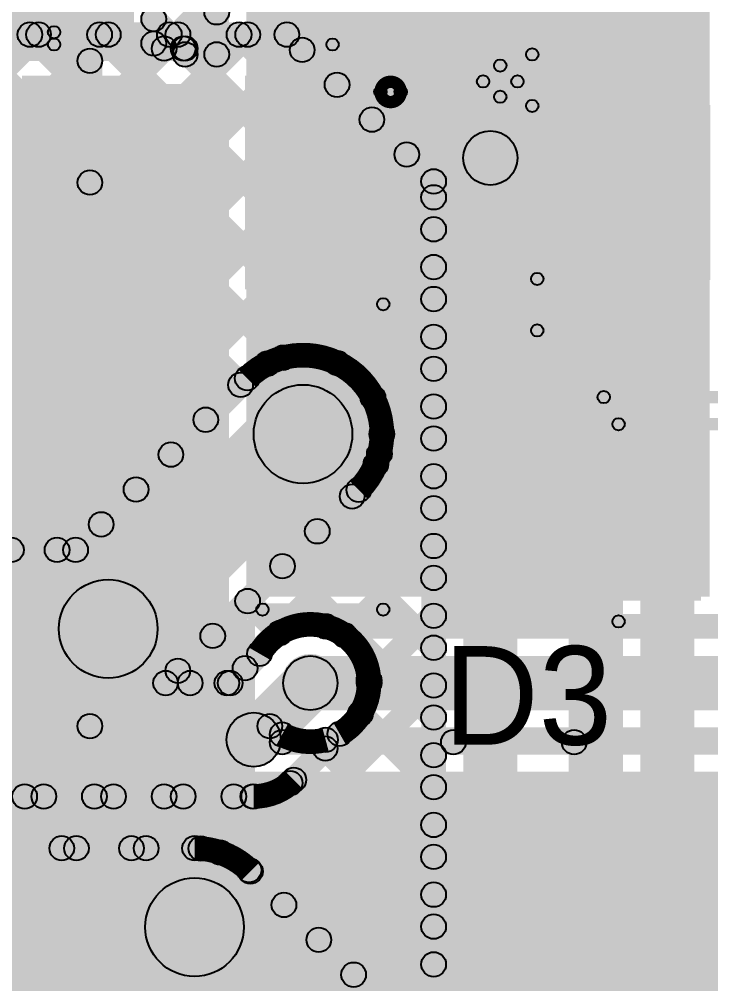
# Model space of a CAD drawing. Header units: millimetres. Extents: x -0.08 to 3.07, y -0.08 to 2.73.
# Drawn here: x 1.1999 to 1.4804, y 1.3481 to 1.7392 of the extents above; entities that cross this region are included whole.
import ezdxf

# ---------------------------------------------------------------- set-up
doc = ezdxf.new("R2010")
doc.units = ezdxf.units.MM
doc.header["$MEASUREMENT"] = 0
for name, color, linetype in [('BottomLayer', 5, 'Continuous'), ('TopLayer', 1, 'Continuous'), ('TopOverlay', 2, 'Continuous'), ('TopPaste', 8, 'Continuous'), ('TopSolder', 216, 'Continuous'), ('ViaHoleLayer', 16, 'Continuous')]:
    doc.layers.add(name, color=color, linetype=linetype)

# ---------------------------------------------------------------- blocks, each defined once
blk = doc.blocks.new('SOD123W_52')
at = {"layer": 'TopLayer'}
for points in [[(-0.08268, 0.02756), (-0.02756, 0.02756), (-0.02756, -0.02756), (-0.08268, -0.02756)], [(0.02756, 0.02756), (0.08268, 0.02756), (0.08268, -0.02756), (0.02756, -0.02756)]]:
    blk.add_hatch(color=1, dxfattribs=at).paths.add_polyline_path(points)
at = {"layer": 'TopOverlay'}
h = blk.add_hatch(color=2, dxfattribs=at)
edge = h.paths.add_edge_path()
edge.add_arc((-0.056, 0.04), 0.0025, 0, 360)
h = blk.add_hatch(color=2, dxfattribs=at)
edge = h.paths.add_edge_path()
edge.add_arc((-0.056, 0.04), 0.0025, 0, 360)
for points in [[(-0.0535, 0.035), (-0.0585, 0.035), (-0.0585, 0.04), (-0.0535, 0.04)], [(-0.056, 0.0375), (-0.056, 0.0425), (0.057, 0.0425), (0.057, 0.0375)], [(0.05699, 0.03), (0.08699, 0.03), (0.08699, 0.042), (0.05699, 0.042)], [(0.13099, 0.042), (0.08599, 0.042), (0.08599, -0.042), (0.13099, -0.042)], [(0.05699, -0.042), (0.08699, -0.042), (0.08699, -0.03), (0.05699, -0.03)], [(-0.0535, -0.04), (-0.0585, -0.04), (-0.0585, -0.035), (-0.0535, -0.035)], [(-0.056, -0.0425), (-0.056, -0.0375), (0.057, -0.0375), (0.057, -0.0425)]]:
    blk.add_hatch(color=2, dxfattribs=at).paths.add_polyline_path(points)
h = blk.add_hatch(color=2, dxfattribs=at)
edge = h.paths.add_edge_path()
edge.add_arc((0.057, 0.04), 0.0025, 0, 360)
h = blk.add_hatch(color=2, dxfattribs=at)
edge = h.paths.add_edge_path()
edge.add_arc((-0.056, 0.035), 0.0025, 0, 360)
h = blk.add_hatch(color=2, dxfattribs=at)
edge = h.paths.add_edge_path()
edge.add_arc((-0.056, -0.035), 0.0025, 0, 360)
h = blk.add_hatch(color=2, dxfattribs=at)
edge = h.paths.add_edge_path()
edge.add_arc((-0.056, -0.04), 0.0025, 0, 360)
h = blk.add_hatch(color=2, dxfattribs=at)
edge = h.paths.add_edge_path()
edge.add_arc((-0.056, -0.04), 0.0025, 0, 360)
h = blk.add_hatch(color=2, dxfattribs=at)
edge = h.paths.add_edge_path()
edge.add_arc((0.057, -0.04), 0.0025, 0, 360)
at = {"layer": 'TopPaste'}
for points in [[(-0.08268, 0.02756), (-0.02756, 0.02756), (-0.02756, -0.02756), (-0.08268, -0.02756)], [(0.02756, 0.02756), (0.08268, 0.02756), (0.08268, -0.02756), (0.02756, -0.02756)]]:
    blk.add_hatch(color=8, dxfattribs=at).paths.add_polyline_path(points)
at = {"layer": 'TopSolder'}
for points in [[(-0.08668, 0.03156), (-0.02356, 0.03156), (-0.02356, -0.03156), (-0.08668, -0.03156)], [(0.02356, 0.03156), (0.08668, 0.03156), (0.08668, -0.03156), (0.02356, -0.03156)]]:
    blk.add_hatch(color=216, dxfattribs=at).paths.add_polyline_path(points)
at = {"layer": 'TopOverlay'}
for centre in [(-0.056, 0.04), (-0.056, 0.04), (0.057, 0.04), (-0.056, 0.035), (-0.056, -0.035), (-0.056, -0.04), (-0.056, -0.04), (0.057, -0.04)]:
    blk.add_circle(centre, 0.0025, dxfattribs=at)
blk = doc.blocks.new('SPX3940AM3_L_3_3_TR_62')
at = {"layer": 'TopLayer'}
for points in [[(-0.06299, 0.14961), (0.06299, 0.14961), (0.06299, 0.07087), (-0.06299, 0.07087)], [(-0.11417, -0.07087), (-0.06693, -0.07087), (-0.06693, -0.14961), (-0.11417, -0.14961)], [(-0.02362, -0.07087), (0.02362, -0.07087), (0.02362, -0.14961), (-0.02362, -0.14961)], [(0.06693, -0.07087), (0.11417, -0.07087), (0.11417, -0.14961), (0.06693, -0.14961)]]:
    blk.add_hatch(color=1, dxfattribs=at).paths.add_polyline_path(points)
at = {"layer": 'TopOverlay'}
h = blk.add_hatch(color=2, dxfattribs=at)
edge = h.paths.add_edge_path()
edge.add_arc((-0.119, 0.06296), 0.0025, 0, 360)
h = blk.add_hatch(color=2, dxfattribs=at)
edge = h.paths.add_edge_path()
edge.add_arc((-0.119, 0.06296), 0.0025, 0, 360)
for points in [[(-0.1215, 0.06296), (-0.1165, 0.06296), (-0.1165, -0.06089), (-0.1215, -0.06089)], [(-0.07, 0.06546), (-0.07, 0.06046), (-0.119, 0.06046), (-0.119, 0.06546)], [(0.12216, 0.06563), (0.12216, 0.06063), (0.069, 0.06063), (0.069, 0.06563)], [(0.11966, 0.06313), (0.12466, 0.06313), (0.12466, -0.05899), (0.11966, -0.05899)]]:
    blk.add_hatch(color=2, dxfattribs=at).paths.add_polyline_path(points)
h = blk.add_hatch(color=2, dxfattribs=at)
edge = h.paths.add_edge_path()
edge.add_arc((-0.07, 0.06296), 0.0025, 0, 360)
h = blk.add_hatch(color=2, dxfattribs=at)
edge = h.paths.add_edge_path()
edge.add_arc((0.069, 0.06313), 0.0025, 0, 360)
h = blk.add_hatch(color=2, dxfattribs=at)
edge = h.paths.add_edge_path()
edge.add_arc((0.12216, 0.06313), 0.0025, 0, 360)
h = blk.add_hatch(color=2, dxfattribs=at)
edge = h.paths.add_edge_path()
edge.add_arc((0.12216, 0.06313), 0.0025, 0, 360)
h = blk.add_hatch(color=2, dxfattribs=at)
edge = h.paths.add_edge_path()
edge.add_arc((-0.119, -0.06089), 0.0025, 0, 360)
h = blk.add_hatch(color=2, dxfattribs=at)
edge = h.paths.add_edge_path()
edge.add_arc((0.12216, -0.05899), 0.0025, 0, 360)
h = blk.add_hatch(color=2, dxfattribs=at)
edge = h.paths.add_edge_path()
edge.add_arc((-0.12612, -0.147), 0.0025, 0, 360)
h = blk.add_hatch(color=2, dxfattribs=at)
edge = h.paths.add_edge_path()
edge.add_arc((-0.11788, -0.147), 0.0025, 0, 360)
at = {"layer": 'TopPaste'}
for points in [[(-0.06299, 0.14961), (0.06299, 0.14961), (0.06299, 0.07087), (-0.06299, 0.07087)], [(-0.11417, -0.07087), (-0.06693, -0.07087), (-0.06693, -0.14961), (-0.11417, -0.14961)], [(-0.02362, -0.07087), (0.02362, -0.07087), (0.02362, -0.14961), (-0.02362, -0.14961)], [(0.06693, -0.07087), (0.11417, -0.07087), (0.11417, -0.14961), (0.06693, -0.14961)]]:
    blk.add_hatch(color=8, dxfattribs=at).paths.add_polyline_path(points)
at = {"layer": 'TopSolder'}
for points in [[(-0.06699, 0.15361), (0.06699, 0.15361), (0.06699, 0.06687), (-0.06699, 0.06687)], [(-0.11817, -0.06687), (-0.06293, -0.06687), (-0.06293, -0.15361), (-0.11817, -0.15361)], [(-0.02762, -0.06687), (0.02762, -0.06687), (0.02762, -0.15361), (-0.02762, -0.15361)], [(0.06293, -0.06687), (0.11817, -0.06687), (0.11817, -0.15361), (0.06293, -0.15361)]]:
    blk.add_hatch(color=216, dxfattribs=at).paths.add_polyline_path(points)
at = {"layer": 'TopOverlay', "const_width": 0.005}
blk.add_lwpolyline([(-0.11788, -0.147, 1), (-0.12612, -0.147, 1)], format="xyb", close=True, dxfattribs=at)
at = {"layer": 'TopOverlay'}
for centre in [(-0.119, 0.06296), (-0.119, 0.06296), (-0.07, 0.06296), (0.069, 0.06313), (0.12216, 0.06313), (0.12216, 0.06313), (-0.119, -0.06089), (0.12216, -0.05899), (-0.12612, -0.147), (-0.11788, -0.147)]:
    blk.add_circle(centre, 0.0025, dxfattribs=at)
blk = doc.blocks.new('SOD123W_103')
at = {"layer": 'TopLayer'}
for points in [[(-0.08268, 0.02756), (-0.02756, 0.02756), (-0.02756, -0.02756), (-0.08268, -0.02756)], [(0.02756, 0.02756), (0.08268, 0.02756), (0.08268, -0.02756), (0.02756, -0.02756)]]:
    blk.add_hatch(color=1, dxfattribs=at).paths.add_polyline_path(points)
at = {"layer": 'TopOverlay'}
h = blk.add_hatch(color=2, dxfattribs=at)
edge = h.paths.add_edge_path()
edge.add_arc((-0.056, 0.04), 0.0025, 0, 360)
h = blk.add_hatch(color=2, dxfattribs=at)
edge = h.paths.add_edge_path()
edge.add_arc((-0.056, 0.04), 0.0025, 0, 360)
for points in [[(-0.0585, 0.04), (-0.0535, 0.04), (-0.0535, 0.035), (-0.0585, 0.035)], [(0.057, 0.0425), (0.057, 0.0375), (-0.056, 0.0375), (-0.056, 0.0425)], [(0.057, 0.03), (0.087, 0.03), (0.087, 0.042), (0.057, 0.042)], [(0.131, 0.042), (0.086, 0.042), (0.086, -0.042), (0.131, -0.042)], [(0.057, -0.042), (0.087, -0.042), (0.087, -0.03), (0.057, -0.03)], [(-0.0585, -0.035), (-0.0535, -0.035), (-0.0535, -0.04), (-0.0585, -0.04)], [(0.057, -0.0375), (0.057, -0.0425), (-0.056, -0.0425), (-0.056, -0.0375)]]:
    blk.add_hatch(color=2, dxfattribs=at).paths.add_polyline_path(points)
h = blk.add_hatch(color=2, dxfattribs=at)
edge = h.paths.add_edge_path()
edge.add_arc((0.057, 0.04), 0.0025, 0, 360)
h = blk.add_hatch(color=2, dxfattribs=at)
edge = h.paths.add_edge_path()
edge.add_arc((-0.056, 0.035), 0.0025, 0, 360)
h = blk.add_hatch(color=2, dxfattribs=at)
edge = h.paths.add_edge_path()
edge.add_arc((-0.056, -0.035), 0.0025, 0, 360)
h = blk.add_hatch(color=2, dxfattribs=at)
edge = h.paths.add_edge_path()
edge.add_arc((-0.056, -0.04), 0.0025, 0, 360)
h = blk.add_hatch(color=2, dxfattribs=at)
edge = h.paths.add_edge_path()
edge.add_arc((-0.056, -0.04), 0.0025, 0, 360)
h = blk.add_hatch(color=2, dxfattribs=at)
edge = h.paths.add_edge_path()
edge.add_arc((0.057, -0.04), 0.0025, 0, 360)
at = {"layer": 'TopPaste'}
for points in [[(-0.08268, 0.02756), (-0.02756, 0.02756), (-0.02756, -0.02756), (-0.08268, -0.02756)], [(0.02756, 0.02756), (0.08268, 0.02756), (0.08268, -0.02756), (0.02756, -0.02756)]]:
    blk.add_hatch(color=8, dxfattribs=at).paths.add_polyline_path(points)
at = {"layer": 'TopSolder'}
for points in [[(-0.08668, 0.03156), (-0.02356, 0.03156), (-0.02356, -0.03156), (-0.08668, -0.03156)], [(0.02356, 0.03156), (0.08668, 0.03156), (0.08668, -0.03156), (0.02356, -0.03156)]]:
    blk.add_hatch(color=216, dxfattribs=at).paths.add_polyline_path(points)
at = {"layer": 'TopOverlay'}
for centre in [(-0.056, 0.04), (-0.056, 0.04), (0.057, 0.04), (-0.056, 0.035), (-0.056, -0.035), (-0.056, -0.04), (-0.056, -0.04), (0.057, -0.04)]:
    blk.add_circle(centre, 0.0025, dxfattribs=at)
blk = doc.blocks.new('EEEHB1E6R8R_127')
at = {"layer": 'TopLayer'}
for points in [[(-0.11811, 0.0315), (-0.01969, 0.0315), (-0.01969, -0.0315), (-0.11811, -0.0315)], [(0.01969, 0.0315), (0.11811, 0.0315), (0.11811, -0.0315), (0.01969, -0.0315)]]:
    blk.add_hatch(color=1, dxfattribs=at).paths.add_polyline_path(points)
at = {"layer": 'TopOverlay'}
for points in [[(-0.08623, 0.05423), (-0.08977, 0.05777), (-0.06277, 0.08477), (-0.05923, 0.08123)], [(-0.061, 0.0805), (-0.061, 0.0855), (0.083, 0.0855), (0.083, 0.0805)], [(0.0855, 0.03502), (0.0805, 0.03502), (0.0805, 0.083), (0.0855, 0.083)], [(-0.0855, 0.03509), (-0.0905, 0.03509), (-0.0905, 0.056), (-0.0855, 0.056)], [(-0.0985, 0.03881), (-0.1035, 0.03881), (-0.1035, 0.05143), (-0.0985, 0.05143)], [(-0.10796, 0.0425), (-0.10796, 0.0475), (-0.094, 0.0475), (-0.094, 0.0425)], [(-0.0835, -0.056), (-0.0885, -0.056), (-0.0885, -0.03509), (-0.0835, -0.03509)], [(0.0875, -0.083), (0.0825, -0.083), (0.0825, -0.03502), (0.0875, -0.03502)], [(-0.08777, -0.05777), (-0.08423, -0.05423), (-0.05723, -0.08123), (-0.06077, -0.08477)], [(-0.059, -0.0855), (-0.059, -0.0805), (0.085, -0.0805), (0.085, -0.0855)]]:
    blk.add_hatch(color=2, dxfattribs=at).paths.add_polyline_path(points)
h = blk.add_hatch(color=2, dxfattribs=at)
edge = h.paths.add_edge_path()
edge.add_arc((-0.061, 0.083), 0.0025, 0, 360)
h = blk.add_hatch(color=2, dxfattribs=at)
edge = h.paths.add_edge_path()
edge.add_arc((-0.061, 0.083), 0.0025, 0, 360)
h = blk.add_hatch(color=2, dxfattribs=at)
edge = h.paths.add_edge_path()
edge.add_arc((0.083, 0.083), 0.0025, 0, 360)
h = blk.add_hatch(color=2, dxfattribs=at)
edge = h.paths.add_edge_path()
edge.add_arc((0.083, 0.083), 0.0025, 0, 360)
h = blk.add_hatch(color=2, dxfattribs=at)
edge = h.paths.add_edge_path()
edge.add_arc((-0.088, 0.056), 0.0025, 0, 360)
h = blk.add_hatch(color=2, dxfattribs=at)
edge = h.paths.add_edge_path()
edge.add_arc((-0.088, 0.056), 0.0025, 0, 360)
h = blk.add_hatch(color=2, dxfattribs=at)
edge = h.paths.add_edge_path()
edge.add_arc((-0.101, 0.05143), 0.0025, 0, 360)
h = blk.add_hatch(color=2, dxfattribs=at)
edge = h.paths.add_edge_path()
edge.add_arc((-0.10796, 0.045), 0.0025, 0, 360)
h = blk.add_hatch(color=2, dxfattribs=at)
edge = h.paths.add_edge_path()
edge.add_arc((-0.094, 0.045), 0.0025, 0, 360)
h = blk.add_hatch(color=2, dxfattribs=at)
edge = h.paths.add_edge_path()
edge.add_arc((-0.101, 0.03881), 0.0025, 0, 360)
h = blk.add_hatch(color=2, dxfattribs=at)
edge = h.paths.add_edge_path()
edge.add_arc((-0.088, 0.03509), 0.0025, 0, 360)
h = blk.add_hatch(color=2, dxfattribs=at)
edge = h.paths.add_edge_path()
edge.add_arc((0.083, 0.03502), 0.0025, 0, 360)
h = blk.add_hatch(color=2, dxfattribs=at)
edge = h.paths.add_edge_path()
edge.add_arc((-0.086, -0.03509), 0.0025, 0, 360)
h = blk.add_hatch(color=2, dxfattribs=at)
edge = h.paths.add_edge_path()
edge.add_arc((0.085, -0.03502), 0.0025, 0, 360)
h = blk.add_hatch(color=2, dxfattribs=at)
edge = h.paths.add_edge_path()
edge.add_arc((-0.086, -0.056), 0.0025, 0, 360)
h = blk.add_hatch(color=2, dxfattribs=at)
edge = h.paths.add_edge_path()
edge.add_arc((-0.086, -0.056), 0.0025, 0, 360)
h = blk.add_hatch(color=2, dxfattribs=at)
edge = h.paths.add_edge_path()
edge.add_arc((-0.059, -0.083), 0.0025, 0, 360)
h = blk.add_hatch(color=2, dxfattribs=at)
edge = h.paths.add_edge_path()
edge.add_arc((-0.059, -0.083), 0.0025, 0, 360)
h = blk.add_hatch(color=2, dxfattribs=at)
edge = h.paths.add_edge_path()
edge.add_arc((0.085, -0.083), 0.0025, 0, 360)
h = blk.add_hatch(color=2, dxfattribs=at)
edge = h.paths.add_edge_path()
edge.add_arc((0.085, -0.083), 0.0025, 0, 360)
at = {"layer": 'TopPaste'}
for points in [[(-0.11811, 0.0315), (-0.01969, 0.0315), (-0.01969, -0.0315), (-0.11811, -0.0315)], [(0.01969, 0.0315), (0.11811, 0.0315), (0.11811, -0.0315), (0.01969, -0.0315)]]:
    blk.add_hatch(color=8, dxfattribs=at).paths.add_polyline_path(points)
at = {"layer": 'TopSolder'}
for points in [[(-0.12211, 0.0355), (-0.01569, 0.0355), (-0.01569, -0.0355), (-0.12211, -0.0355)], [(0.01569, 0.0355), (0.12211, 0.0355), (0.12211, -0.0355), (0.01569, -0.0355)]]:
    blk.add_hatch(color=216, dxfattribs=at).paths.add_polyline_path(points)
at = {"layer": 'TopOverlay'}
for centre in [(-0.061, 0.083), (-0.061, 0.083), (0.083, 0.083), (0.083, 0.083), (-0.088, 0.056), (-0.088, 0.056), (-0.101, 0.05143), (-0.10796, 0.045), (-0.094, 0.045), (-0.101, 0.03881), (-0.088, 0.03509), (0.083, 0.03502), (-0.086, -0.03509), (0.085, -0.03502), (-0.086, -0.056), (-0.086, -0.056), (-0.059, -0.083), (-0.059, -0.083), (0.085, -0.083), (0.085, -0.083)]:
    blk.add_circle(centre, 0.0025, dxfattribs=at)

msp = doc.modelspace()

# ---------------------------------------------------------------- hatches: boundary and pattern name
at = {"layer": 'BottomLayer'}
for points in [[(1.47381, 1.33419), (1.45181, 1.33419), (1.45181, 1.88936), (1.47381, 1.88936)], [(1.44481, 1.31319), (1.42281, 1.31319), (1.42281, 1.87735), (1.44481, 1.87735)], [(1.31022, 1.74822), (1.32578, 1.76378), (1.39878, 1.69078), (1.38322, 1.67522)], [(0.91016, 1.728), (0.91016, 1.738), (1.30847, 1.738), (1.30847, 1.728)], [(1.00225, 1.52046), (0.99518, 1.52754), (1.20418, 1.73654), (1.21125, 1.72946)], [(1.00267, 1.72946), (1.00974, 1.73654), (1.21874, 1.52754), (1.21167, 1.52046)], [(1.03054, 1.52046), (1.02346, 1.52754), (1.23246, 1.73654), (1.23954, 1.72946)], [(1.03096, 1.72946), (1.03803, 1.73654), (1.23665, 1.53791), (1.22958, 1.53084)], [(1.05882, 1.52046), (1.05175, 1.52754), (1.26075, 1.73654), (1.26782, 1.72946)], [(1.05924, 1.72946), (1.06631, 1.73654), (1.2508, 1.55205), (1.24373, 1.54498)], [(1.0871, 1.52046), (1.08003, 1.52754), (1.28903, 1.73654), (1.2961, 1.72946)], [(1.08752, 1.72946), (1.0946, 1.73654), (1.26494, 1.56619), (1.25787, 1.55912)], [(1.11581, 1.72946), (1.12288, 1.73654), (1.27908, 1.58034), (1.27201, 1.57326)], [(1.14409, 1.72946), (1.15116, 1.73654), (1.29322, 1.59448), (1.28615, 1.58741)], [(1.17238, 1.72946), (1.17945, 1.73654), (1.31048, 1.6055), (1.30341, 1.59843)], [(1.20066, 1.72946), (1.20773, 1.73654), (1.37154, 1.57273), (1.36446, 1.56566)], [(1.22895, 1.72946), (1.23602, 1.73654), (1.37154, 1.60102), (1.36446, 1.59395)], [(1.25723, 1.72946), (1.2643, 1.73654), (1.37154, 1.6293), (1.36446, 1.62223)], [(1.28551, 1.72946), (1.29258, 1.73654), (1.37154, 1.65758), (1.36446, 1.65051)], [(1.30494, 1.72946), (1.31201, 1.73654), (1.37154, 1.67701), (1.36446, 1.66994)], [(1.11539, 1.52046), (1.10832, 1.52754), (1.31113, 1.73035), (1.3182, 1.72327)], [(1.14367, 1.52046), (1.1366, 1.52754), (1.32527, 1.7162), (1.33234, 1.70913)], [(1.17196, 1.52046), (1.16489, 1.52754), (1.33941, 1.70206), (1.34648, 1.69499)], [(1.20024, 1.52046), (1.19317, 1.52754), (1.35355, 1.68792), (1.36062, 1.68085)], [(1.402, 1.306), (1.38, 1.306), (1.38, 1.683), (1.402, 1.683)], [(1.30407, 1.59601), (1.297, 1.60308), (1.36446, 1.67055), (1.37154, 1.66347)], [(1.373, 1.31925), (1.363, 1.31925), (1.363, 1.67347), (1.373, 1.67347)], [(1.33257, 1.59622), (1.3255, 1.60329), (1.36446, 1.64226), (1.37154, 1.63519)], [(1.3469, 1.58227), (1.33983, 1.58934), (1.36446, 1.61398), (1.37154, 1.60691)], [(1.22628, 1.52046), (1.21921, 1.52754), (1.28884, 1.59716), (1.29591, 1.59009)], [(1.25014, 1.47786), (1.22186, 1.50614), (1.30086, 1.58514), (1.32914, 1.55686)], [(1.34808, 1.55516), (1.34101, 1.56223), (1.36446, 1.58569), (1.37154, 1.57862)], [(1.34243, 1.55941), (1.3495, 1.56648), (1.37154, 1.54445), (1.36446, 1.53738)], [(1.28766, 1.46646), (1.28059, 1.47354), (1.36446, 1.55741), (1.37154, 1.55034)], [(1.28766, 1.46646), (1.28059, 1.47354), (1.36446, 1.55741), (1.37154, 1.55034)], [(1.26279, 1.46646), (1.25572, 1.47354), (1.33409, 1.55191), (1.34116, 1.54484)], [(1.33141, 1.54215), (1.33848, 1.54922), (1.37154, 1.51616), (1.36446, 1.50909)], [(1.31726, 1.52801), (1.32434, 1.53508), (1.37154, 1.48788), (1.36446, 1.48081)], [(0.662, 1.519), (0.662, 1.529), (1.22275, 1.529), (1.22275, 1.519)], [(1.33534, 1.48586), (1.32827, 1.49293), (1.36446, 1.52912), (1.37154, 1.52205)], [(1.30312, 1.51387), (1.31019, 1.52094), (1.37154, 1.4596), (1.36446, 1.45252)], [(0.60343, 1.472), (0.60343, 1.512), (1.236, 1.512), (1.236, 1.472)], [(1.28898, 1.49973), (1.29605, 1.5068), (1.30904, 1.49381), (1.30197, 1.48673)], [(1.34532, 1.46755), (1.33825, 1.47463), (1.36446, 1.50084), (1.37154, 1.49377)], [(1.27484, 1.48558), (1.28191, 1.49265), (1.29502, 1.47955), (1.28795, 1.47247)], [(1.28901, 1.46646), (1.28194, 1.47354), (1.29384, 1.48544), (1.30092, 1.47837)], [(1.25925, 1.465), (1.25925, 1.475), (1.28547, 1.475), (1.28547, 1.465)], [(1.2607, 1.47144), (1.26777, 1.47851), (1.27274, 1.47354), (1.26567, 1.46646)], [(1.30278, 1.43922), (1.28722, 1.45478), (1.31022, 1.47778), (1.32578, 1.46222)], [(1.29665, 1.3906), (1.28958, 1.39767), (1.36446, 1.47256), (1.37154, 1.46548)], [(1.33473, 1.45397), (1.34181, 1.46104), (1.37154, 1.43131), (1.36446, 1.42424)], [(0.635, 1.436), (0.635, 1.458), (1.295, 1.458), (1.295, 1.436)], [(1.3148, 1.4272), (1.30773, 1.43427), (1.32637, 1.45292), (1.33344, 1.44584)], [(1.3108, 1.37646), (1.30372, 1.38353), (1.36446, 1.44427), (1.37154, 1.4372)], [(1.32047, 1.43995), (1.32754, 1.44702), (1.37154, 1.40303), (1.36446, 1.39596)], [(1.30627, 1.42586), (1.31334, 1.43294), (1.37154, 1.37474), (1.36446, 1.36767)], [(0.64116, 1.419), (0.64116, 1.429), (1.295, 1.429), (1.295, 1.419)], [(1.19238, 1.39946), (1.18531, 1.40654), (1.20631, 1.42754), (1.21338, 1.42046)], [(1.19853, 1.42046), (1.20561, 1.42754), (1.22661, 1.40654), (1.21953, 1.39946)], [(1.22066, 1.39946), (1.21359, 1.40654), (1.23459, 1.42754), (1.24166, 1.42046)], [(1.22066, 1.39946), (1.21359, 1.40654), (1.23459, 1.42754), (1.24166, 1.42046)], [(1.22682, 1.42046), (1.23389, 1.42754), (1.25489, 1.40654), (1.24782, 1.39946)], [(1.24895, 1.39946), (1.24188, 1.40654), (1.26288, 1.42754), (1.26995, 1.42046)], [(1.2551, 1.42046), (1.26217, 1.42754), (1.2849, 1.40481), (1.27783, 1.39774)], [(1.27713, 1.39936), (1.27006, 1.40643), (1.29116, 1.42754), (1.29823, 1.42046)], [(1.28339, 1.42046), (1.29046, 1.42754), (1.37154, 1.34646), (1.36446, 1.33939)], [(1.32494, 1.36232), (1.31787, 1.36939), (1.36446, 1.41599), (1.37154, 1.40892)], [(1.02643, 1.398), (1.02643, 1.408), (1.271, 1.408), (1.271, 1.398)], [(1.29012, 1.39006), (1.29719, 1.39714), (1.37154, 1.32279), (1.36446, 1.31572)], [(1.02643, 1.351), (1.02643, 1.391), (1.271, 1.391), (1.271, 1.351)], [(1.25686, 1.35686), (1.28514, 1.38514), (1.56314, 1.10714), (1.53486, 1.07886)], [(1.33908, 1.34818), (1.33201, 1.35525), (1.36446, 1.3877), (1.37154, 1.38063)], [(1.35322, 1.33403), (1.34615, 1.3411), (1.36446, 1.35942), (1.37154, 1.35235)]]:
    msp.add_hatch(color=5, dxfattribs=at).paths.add_polyline_path(points)
h = msp.add_hatch(color=5, dxfattribs=at)
edge = h.paths.add_edge_path()
edge.add_arc((1.2042, 1.733), 0.005, 0, 360)
h = msp.add_hatch(color=5, dxfattribs=at)
edge = h.paths.add_edge_path()
edge.add_arc((1.20772, 1.733), 0.005, 0, 360)
h = msp.add_hatch(color=5, dxfattribs=at)
edge = h.paths.add_edge_path()
edge.add_arc((1.23248, 1.733), 0.005, 0, 360)
h = msp.add_hatch(color=5, dxfattribs=at)
edge = h.paths.add_edge_path()
edge.add_arc((1.236, 1.733), 0.005, 0, 360)
h = msp.add_hatch(color=5, dxfattribs=at)
edge = h.paths.add_edge_path()
edge.add_arc((1.26077, 1.733), 0.005, 0, 360)
h = msp.add_hatch(color=5, dxfattribs=at)
edge = h.paths.add_edge_path()
edge.add_arc((1.26428, 1.733), 0.005, 0, 360)
h = msp.add_hatch(color=5, dxfattribs=at)
edge = h.paths.add_edge_path()
edge.add_arc((1.28905, 1.733), 0.005, 0, 360)
h = msp.add_hatch(color=5, dxfattribs=at)
edge = h.paths.add_edge_path()
edge.add_arc((1.29257, 1.733), 0.005, 0, 360)
h = msp.add_hatch(color=5, dxfattribs=at)
edge = h.paths.add_edge_path()
edge.add_arc((1.30847, 1.733), 0.005, 0, 360)
h = msp.add_hatch(color=5, dxfattribs=at)
edge = h.paths.add_edge_path()
edge.add_arc((1.30847, 1.733), 0.005, 0, 360)
h = msp.add_hatch(color=5, dxfattribs=at)
edge = h.paths.add_edge_path()
edge.add_arc((1.31466, 1.72681), 0.005, 0, 360)
h = msp.add_hatch(color=5, dxfattribs=at)
edge = h.paths.add_edge_path()
edge.add_arc((1.3288, 1.71267), 0.005, 0, 360)
h = msp.add_hatch(color=5, dxfattribs=at)
edge = h.paths.add_edge_path()
edge.add_arc((1.34295, 1.69853), 0.005, 0, 360)
h = msp.add_hatch(color=5, dxfattribs=at)
edge = h.paths.add_edge_path()
edge.add_arc((1.391, 1.683), 0.011, 0, 360)
h = msp.add_hatch(color=5, dxfattribs=at)
edge = h.paths.add_edge_path()
edge.add_arc((1.391, 1.683), 0.011, 0, 360)
h = msp.add_hatch(color=5, dxfattribs=at)
edge = h.paths.add_edge_path()
edge.add_arc((1.35709, 1.68438), 0.005, 0, 360)
h = msp.add_hatch(color=5, dxfattribs=at)
edge = h.paths.add_edge_path()
edge.add_arc((1.368, 1.67347), 0.005, 0, 360)
h = msp.add_hatch(color=5, dxfattribs=at)
edge = h.paths.add_edge_path()
edge.add_arc((1.368, 1.67347), 0.005, 0, 360)
h = msp.add_hatch(color=5, dxfattribs=at)
edge = h.paths.add_edge_path()
edge.add_arc((1.368, 1.66701), 0.005, 0, 360)
h = msp.add_hatch(color=5, dxfattribs=at)
edge = h.paths.add_edge_path()
edge.add_arc((1.368, 1.65405), 0.005, 0, 360)
h = msp.add_hatch(color=5, dxfattribs=at)
edge = h.paths.add_edge_path()
edge.add_arc((1.368, 1.63873), 0.005, 0, 360)
h = msp.add_hatch(color=5, dxfattribs=at)
edge = h.paths.add_edge_path()
edge.add_arc((1.368, 1.62577), 0.005, 0, 360)
h = msp.add_hatch(color=5, dxfattribs=at)
edge = h.paths.add_edge_path()
edge.add_arc((1.368, 1.61044), 0.005, 0, 360)
h = msp.add_hatch(color=5, dxfattribs=at)
edge = h.paths.add_edge_path()
edge.add_arc((1.30053, 1.59954), 0.005, 0, 360)
h = msp.add_hatch(color=5, dxfattribs=at)
edge = h.paths.add_edge_path()
edge.add_arc((1.30694, 1.60197), 0.005, 0, 360)
h = msp.add_hatch(color=5, dxfattribs=at)
edge = h.paths.add_edge_path()
edge.add_arc((1.32903, 1.59976), 0.005, 0, 360)
h = msp.add_hatch(color=5, dxfattribs=at)
edge = h.paths.add_edge_path()
edge.add_arc((1.368, 1.59748), 0.005, 0, 360)
h = msp.add_hatch(color=5, dxfattribs=at)
edge = h.paths.add_edge_path()
edge.add_arc((1.29237, 1.59363), 0.005, 0, 360)
h = msp.add_hatch(color=5, dxfattribs=at)
edge = h.paths.add_edge_path()
edge.add_arc((1.29237, 1.59363), 0.005, 0, 360)
h = msp.add_hatch(color=5, dxfattribs=at)
edge = h.paths.add_edge_path()
edge.add_arc((1.28969, 1.59094), 0.005, 0, 360)
h = msp.add_hatch(color=5, dxfattribs=at)
edge = h.paths.add_edge_path()
edge.add_arc((1.315, 1.571), 0.02, 0, 360)
h = msp.add_hatch(color=5, dxfattribs=at)
edge = h.paths.add_edge_path()
edge.add_arc((1.34337, 1.58581), 0.005, 0, 360)
h = msp.add_hatch(color=5, dxfattribs=at)
edge = h.paths.add_edge_path()
edge.add_arc((1.368, 1.58216), 0.005, 0, 360)
h = msp.add_hatch(color=5, dxfattribs=at)
edge = h.paths.add_edge_path()
edge.add_arc((1.27554, 1.5768), 0.005, 0, 360)
h = msp.add_hatch(color=5, dxfattribs=at)
edge = h.paths.add_edge_path()
edge.add_arc((1.315, 1.571), 0.01181, 0, 360)
h = msp.add_hatch(color=5, dxfattribs=at)
edge = h.paths.add_edge_path()
edge.add_arc((1.347, 1.571), 0.005, 0, 360)
h = msp.add_hatch(color=5, dxfattribs=at)
edge = h.paths.add_edge_path()
edge.add_arc((1.347, 1.571), 0.005, 0, 360)
h = msp.add_hatch(color=5, dxfattribs=at)
edge = h.paths.add_edge_path()
edge.add_arc((1.368, 1.5692), 0.005, 0, 360)
h = msp.add_hatch(color=5, dxfattribs=at)
edge = h.paths.add_edge_path()
edge.add_arc((1.2614, 1.56266), 0.005, 0, 360)
h = msp.add_hatch(color=5, dxfattribs=at)
edge = h.paths.add_edge_path()
edge.add_arc((1.34597, 1.56294), 0.005, 0, 360)
h = msp.add_hatch(color=5, dxfattribs=at)
edge = h.paths.add_edge_path()
edge.add_arc((1.34454, 1.5587), 0.005, 0, 360)
h = msp.add_hatch(color=5, dxfattribs=at)
edge = h.paths.add_edge_path()
edge.add_arc((1.368, 1.55387), 0.005, 0, 360)
h = msp.add_hatch(color=5, dxfattribs=at)
edge = h.paths.add_edge_path()
edge.add_arc((1.368, 1.55387), 0.005, 0, 360)
h = msp.add_hatch(color=5, dxfattribs=at)
edge = h.paths.add_edge_path()
edge.add_arc((1.24726, 1.54852), 0.005, 0, 360)
h = msp.add_hatch(color=5, dxfattribs=at)
edge = h.paths.add_edge_path()
edge.add_arc((1.33763, 1.54837), 0.005, 0, 360)
h = msp.add_hatch(color=5, dxfattribs=at)
edge = h.paths.add_edge_path()
edge.add_arc((1.33763, 1.54837), 0.005, 0, 360)
h = msp.add_hatch(color=5, dxfattribs=at)
edge = h.paths.add_edge_path()
edge.add_arc((1.33494, 1.54569), 0.005, 0, 360)
h = msp.add_hatch(color=5, dxfattribs=at)
edge = h.paths.add_edge_path()
edge.add_arc((1.368, 1.54091), 0.005, 0, 360)
h = msp.add_hatch(color=5, dxfattribs=at)
edge = h.paths.add_edge_path()
edge.add_arc((1.23312, 1.53437), 0.005, 0, 360)
h = msp.add_hatch(color=5, dxfattribs=at)
edge = h.paths.add_edge_path()
edge.add_arc((1.3208, 1.53154), 0.005, 0, 360)
h = msp.add_hatch(color=5, dxfattribs=at)
edge = h.paths.add_edge_path()
edge.add_arc((1.368, 1.52559), 0.005, 0, 360)
h = msp.add_hatch(color=5, dxfattribs=at)
edge = h.paths.add_edge_path()
edge.add_arc((1.19671, 1.524), 0.005, 0, 360)
h = msp.add_hatch(color=5, dxfattribs=at)
edge = h.paths.add_edge_path()
edge.add_arc((1.21521, 1.524), 0.005, 0, 360)
h = msp.add_hatch(color=5, dxfattribs=at)
edge = h.paths.add_edge_path()
edge.add_arc((1.22275, 1.524), 0.005, 0, 360)
h = msp.add_hatch(color=5, dxfattribs=at)
edge = h.paths.add_edge_path()
edge.add_arc((1.22275, 1.524), 0.005, 0, 360)
h = msp.add_hatch(color=5, dxfattribs=at)
edge = h.paths.add_edge_path()
edge.add_arc((1.30666, 1.5174), 0.005, 0, 360)
h = msp.add_hatch(color=5, dxfattribs=at)
edge = h.paths.add_edge_path()
edge.add_arc((1.368, 1.51263), 0.005, 0, 360)
h = msp.add_hatch(color=5, dxfattribs=at)
edge = h.paths.add_edge_path()
edge.add_arc((1.236, 1.492), 0.02, 0, 360)
h = msp.add_hatch(color=5, dxfattribs=at)
edge = h.paths.add_edge_path()
edge.add_arc((1.236, 1.492), 0.02, 0, 360)
h = msp.add_hatch(color=5, dxfattribs=at)
edge = h.paths.add_edge_path()
edge.add_arc((1.29252, 1.50326), 0.005, 0, 360)
h = msp.add_hatch(color=5, dxfattribs=at)
edge = h.paths.add_edge_path()
edge.add_arc((1.368, 1.4973), 0.005, 0, 360)
h = msp.add_hatch(color=5, dxfattribs=at)
edge = h.paths.add_edge_path()
edge.add_arc((1.30551, 1.49027), 0.005, 0, 360)
h = msp.add_hatch(color=5, dxfattribs=at)
edge = h.paths.add_edge_path()
edge.add_arc((1.33181, 1.4894), 0.005, 0, 360)
h = msp.add_hatch(color=5, dxfattribs=at)
edge = h.paths.add_edge_path()
edge.add_arc((1.27837, 1.48912), 0.005, 0, 360)
h = msp.add_hatch(color=5, dxfattribs=at)
edge = h.paths.add_edge_path()
edge.add_arc((1.29738, 1.48191), 0.005, 0, 360)
h = msp.add_hatch(color=5, dxfattribs=at)
edge = h.paths.add_edge_path()
edge.add_arc((1.29738, 1.48191), 0.005, 0, 360)
h = msp.add_hatch(color=5, dxfattribs=at)
edge = h.paths.add_edge_path()
edge.add_arc((1.368, 1.48434), 0.005, 0, 360)
h = msp.add_hatch(color=5, dxfattribs=at)
edge = h.paths.add_edge_path()
edge.add_arc((1.26423, 1.47498), 0.005, 0, 360)
h = msp.add_hatch(color=5, dxfattribs=at)
edge = h.paths.add_edge_path()
edge.add_arc((1.29148, 1.47601), 0.005, 0, 360)
h = msp.add_hatch(color=5, dxfattribs=at)
edge = h.paths.add_edge_path()
edge.add_arc((1.318, 1.47), 0.01181, 0, 360)
h = msp.add_hatch(color=5, dxfattribs=at)
edge = h.paths.add_edge_path()
edge.add_arc((1.318, 1.47), 0.011, 0, 360)
h = msp.add_hatch(color=5, dxfattribs=at)
edge = h.paths.add_edge_path()
edge.add_arc((1.318, 1.47), 0.011, 0, 360)
h = msp.add_hatch(color=5, dxfattribs=at)
edge = h.paths.add_edge_path()
edge.add_arc((1.318, 1.47), 0.011, 0, 360)
h = msp.add_hatch(color=5, dxfattribs=at)
edge = h.paths.add_edge_path()
edge.add_arc((1.25925, 1.47), 0.005, 0, 360)
h = msp.add_hatch(color=5, dxfattribs=at)
edge = h.paths.add_edge_path()
edge.add_arc((1.25925, 1.47), 0.005, 0, 360)
h = msp.add_hatch(color=5, dxfattribs=at)
edge = h.paths.add_edge_path()
edge.add_arc((1.26921, 1.47), 0.005, 0, 360)
h = msp.add_hatch(color=5, dxfattribs=at)
edge = h.paths.add_edge_path()
edge.add_arc((1.28413, 1.47), 0.005, 0, 360)
h = msp.add_hatch(color=5, dxfattribs=at)
edge = h.paths.add_edge_path()
edge.add_arc((1.28413, 1.47), 0.005, 0, 360)
h = msp.add_hatch(color=5, dxfattribs=at)
edge = h.paths.add_edge_path()
edge.add_arc((1.28547, 1.47), 0.005, 0, 360)
h = msp.add_hatch(color=5, dxfattribs=at)
edge = h.paths.add_edge_path()
edge.add_arc((1.28547, 1.47), 0.005, 0, 360)
h = msp.add_hatch(color=5, dxfattribs=at)
edge = h.paths.add_edge_path()
edge.add_arc((1.34179, 1.47109), 0.005, 0, 360)
h = msp.add_hatch(color=5, dxfattribs=at)
edge = h.paths.add_edge_path()
edge.add_arc((1.34181, 1.47), 0.005, 0, 360)
h = msp.add_hatch(color=5, dxfattribs=at)
edge = h.paths.add_edge_path()
edge.add_arc((1.34181, 1.47), 0.005, 0, 360)
h = msp.add_hatch(color=5, dxfattribs=at)
edge = h.paths.add_edge_path()
edge.add_arc((1.368, 1.46902), 0.005, 0, 360)
h = msp.add_hatch(color=5, dxfattribs=at)
edge = h.paths.add_edge_path()
edge.add_arc((1.33827, 1.45751), 0.005, 0, 360)
h = msp.add_hatch(color=5, dxfattribs=at)
edge = h.paths.add_edge_path()
edge.add_arc((1.368, 1.45606), 0.005, 0, 360)
h = msp.add_hatch(color=5, dxfattribs=at)
edge = h.paths.add_edge_path()
edge.add_arc((1.295, 1.447), 0.011, 0, 360)
h = msp.add_hatch(color=5, dxfattribs=at)
edge = h.paths.add_edge_path()
edge.add_arc((1.295, 1.447), 0.011, 0, 360)
h = msp.add_hatch(color=5, dxfattribs=at)
edge = h.paths.add_edge_path()
edge.add_arc((1.32991, 1.44938), 0.005, 0, 360)
h = msp.add_hatch(color=5, dxfattribs=at)
edge = h.paths.add_edge_path()
edge.add_arc((1.32991, 1.44938), 0.005, 0, 360)
h = msp.add_hatch(color=5, dxfattribs=at)
edge = h.paths.add_edge_path()
edge.add_arc((1.32401, 1.44348), 0.005, 0, 360)
h = msp.add_hatch(color=5, dxfattribs=at)
edge = h.paths.add_edge_path()
edge.add_arc((1.368, 1.44074), 0.005, 0, 360)
h = msp.add_hatch(color=5, dxfattribs=at)
edge = h.paths.add_edge_path()
edge.add_arc((1.31126, 1.43074), 0.005, 0, 360)
h = msp.add_hatch(color=5, dxfattribs=at)
edge = h.paths.add_edge_path()
edge.add_arc((1.31126, 1.43074), 0.005, 0, 360)
h = msp.add_hatch(color=5, dxfattribs=at)
edge = h.paths.add_edge_path()
edge.add_arc((1.31126, 1.43074), 0.005, 0, 360)
h = msp.add_hatch(color=5, dxfattribs=at)
edge = h.paths.add_edge_path()
edge.add_arc((1.30981, 1.4294), 0.005, 0, 360)
h = msp.add_hatch(color=5, dxfattribs=at)
edge = h.paths.add_edge_path()
edge.add_arc((1.368, 1.42778), 0.005, 0, 360)
h = msp.add_hatch(color=5, dxfattribs=at)
edge = h.paths.add_edge_path()
edge.add_arc((1.20207, 1.424), 0.005, 0, 360)
h = msp.add_hatch(color=5, dxfattribs=at)
edge = h.paths.add_edge_path()
edge.add_arc((1.20984, 1.424), 0.005, 0, 360)
h = msp.add_hatch(color=5, dxfattribs=at)
edge = h.paths.add_edge_path()
edge.add_arc((1.23035, 1.424), 0.005, 0, 360)
h = msp.add_hatch(color=5, dxfattribs=at)
edge = h.paths.add_edge_path()
edge.add_arc((1.23813, 1.424), 0.005, 0, 360)
h = msp.add_hatch(color=5, dxfattribs=at)
edge = h.paths.add_edge_path()
edge.add_arc((1.23813, 1.424), 0.005, 0, 360)
h = msp.add_hatch(color=5, dxfattribs=at)
edge = h.paths.add_edge_path()
edge.add_arc((1.25864, 1.424), 0.005, 0, 360)
h = msp.add_hatch(color=5, dxfattribs=at)
edge = h.paths.add_edge_path()
edge.add_arc((1.26641, 1.424), 0.005, 0, 360)
h = msp.add_hatch(color=5, dxfattribs=at)
edge = h.paths.add_edge_path()
edge.add_arc((1.28692, 1.424), 0.005, 0, 360)
h = msp.add_hatch(color=5, dxfattribs=at)
edge = h.paths.add_edge_path()
edge.add_arc((1.2947, 1.424), 0.005, 0, 360)
h = msp.add_hatch(color=5, dxfattribs=at)
edge = h.paths.add_edge_path()
edge.add_arc((1.295, 1.424), 0.005, 0, 360)
h = msp.add_hatch(color=5, dxfattribs=at)
edge = h.paths.add_edge_path()
edge.add_arc((1.295, 1.424), 0.005, 0, 360)
h = msp.add_hatch(color=5, dxfattribs=at)
edge = h.paths.add_edge_path()
edge.add_arc((1.295, 1.424), 0.005, 0, 360)
h = msp.add_hatch(color=5, dxfattribs=at)
edge = h.paths.add_edge_path()
edge.add_arc((1.368, 1.41245), 0.005, 0, 360)
h = msp.add_hatch(color=5, dxfattribs=at)
edge = h.paths.add_edge_path()
edge.add_arc((1.21713, 1.403), 0.005, 0, 360)
h = msp.add_hatch(color=5, dxfattribs=at)
edge = h.paths.add_edge_path()
edge.add_arc((1.21713, 1.403), 0.005, 0, 360)
h = msp.add_hatch(color=5, dxfattribs=at)
edge = h.paths.add_edge_path()
edge.add_arc((1.22307, 1.403), 0.005, 0, 360)
h = msp.add_hatch(color=5, dxfattribs=at)
edge = h.paths.add_edge_path()
edge.add_arc((1.24541, 1.403), 0.005, 0, 360)
h = msp.add_hatch(color=5, dxfattribs=at)
edge = h.paths.add_edge_path()
edge.add_arc((1.25135, 1.403), 0.005, 0, 360)
h = msp.add_hatch(color=5, dxfattribs=at)
edge = h.paths.add_edge_path()
edge.add_arc((1.271, 1.403), 0.005, 0, 360)
h = msp.add_hatch(color=5, dxfattribs=at)
edge = h.paths.add_edge_path()
edge.add_arc((1.271, 1.403), 0.005, 0, 360)
h = msp.add_hatch(color=5, dxfattribs=at)
edge = h.paths.add_edge_path()
edge.add_arc((1.271, 1.403), 0.005, 0, 360)
h = msp.add_hatch(color=5, dxfattribs=at)
edge = h.paths.add_edge_path()
edge.add_arc((1.27359, 1.4029), 0.005, 0, 360)
h = msp.add_hatch(color=5, dxfattribs=at)
edge = h.paths.add_edge_path()
edge.add_arc((1.28136, 1.40128), 0.005, 0, 360)
h = msp.add_hatch(color=5, dxfattribs=at)
edge = h.paths.add_edge_path()
edge.add_arc((1.368, 1.39949), 0.005, 0, 360)
h = msp.add_hatch(color=5, dxfattribs=at)
edge = h.paths.add_edge_path()
edge.add_arc((1.29311, 1.39413), 0.005, 0, 360)
h = msp.add_hatch(color=5, dxfattribs=at)
edge = h.paths.add_edge_path()
edge.add_arc((1.29363, 1.39363), 0.005, 0, 360)
h = msp.add_hatch(color=5, dxfattribs=at)
edge = h.paths.add_edge_path()
edge.add_arc((1.29366, 1.3936), 0.005, 0, 360)
h = msp.add_hatch(color=5, dxfattribs=at)
edge = h.paths.add_edge_path()
edge.add_arc((1.29366, 1.3936), 0.005, 0, 360)
h = msp.add_hatch(color=5, dxfattribs=at)
edge = h.paths.add_edge_path()
edge.add_arc((1.271, 1.371), 0.02, 0, 360)
h = msp.add_hatch(color=5, dxfattribs=at)
edge = h.paths.add_edge_path()
edge.add_arc((1.271, 1.371), 0.02, 0, 360)
h = msp.add_hatch(color=5, dxfattribs=at)
edge = h.paths.add_edge_path()
edge.add_arc((1.368, 1.38417), 0.005, 0, 360)
h = msp.add_hatch(color=5, dxfattribs=at)
edge = h.paths.add_edge_path()
edge.add_arc((1.30726, 1.38), 0.005, 0, 360)
h = msp.add_hatch(color=5, dxfattribs=at)
edge = h.paths.add_edge_path()
edge.add_arc((1.368, 1.37121), 0.005, 0, 360)
h = msp.add_hatch(color=5, dxfattribs=at)
edge = h.paths.add_edge_path()
edge.add_arc((1.3214, 1.36585), 0.005, 0, 360)
h = msp.add_hatch(color=5, dxfattribs=at)
edge = h.paths.add_edge_path()
edge.add_arc((1.368, 1.35588), 0.005, 0, 360)
h = msp.add_hatch(color=5, dxfattribs=at)
edge = h.paths.add_edge_path()
edge.add_arc((1.33554, 1.35171), 0.005, 0, 360)
at = {"layer": 'TopLayer'}
for points in [[(1.285, 1.725), (1.275, 1.725), (1.275, 1.825), (1.285, 1.825)], [(1.292, 1.505), (1.48, 1.505), (1.48, 1.813), (1.292, 1.813)], [(1.25944, 1.72944), (1.24944, 1.72944), (1.24944, 1.80856), (1.25944, 1.80856)], [(1.25091, 1.76407), (1.25798, 1.77114), (1.28354, 1.74558), (1.27646, 1.73851)], [(1.26219, 1.72383), (1.25512, 1.73091), (1.27646, 1.75225), (1.28354, 1.74518)], [(1.25091, 1.73579), (1.25798, 1.74286), (1.26993, 1.73091), (1.26286, 1.72383)], [(1.18, 1.72444), (1.18, 1.73444), (1.25444, 1.73444), (1.25444, 1.72444)], [(1.18993, 1.72237), (1.18993, 1.73237), (1.26717, 1.73237), (1.26717, 1.72237)], [(1.26717, 1.72), (1.26717, 1.73), (1.28, 1.73), (1.28, 1.72)], [(1.23355, 1.673), (1.22355, 1.673), (1.22355, 1.72237), (1.23355, 1.72237)], [(1.191, 1.412), (1.285, 1.412), (1.285, 1.713), (1.191, 1.713)], [(0.961, 1.411), (1.285, 1.411), (1.285, 1.579), (0.961, 1.579)], [(1.086, 1.286), (1.285, 1.286), (1.285, 1.555), (1.086, 1.555)], [(1.32416, 1.488), (1.32416, 1.498), (1.492, 1.498), (1.492, 1.488)], [(1.32416, 1.488), (1.32416, 1.498), (1.492, 1.498), (1.492, 1.488)], [(1.318, 1.459), (1.318, 1.481), (1.506, 1.481), (1.506, 1.459)], [(1.22855, 1.44753), (1.22855, 1.45753), (1.30154, 1.45753), (1.30154, 1.44753)], [(1.32416, 1.442), (1.32416, 1.452), (1.49984, 1.452), (1.49984, 1.442)], [(1.31154, 1.446), (1.30154, 1.446), (1.30154, 1.44913), (1.31154, 1.44913)], [(1.30654, 1.441), (1.30654, 1.451), (1.376, 1.451), (1.376, 1.441)], [(1.376, 1.441), (1.376, 1.451), (1.425, 1.451), (1.425, 1.441)], [(1.376, 1.441), (1.376, 1.451), (1.425, 1.451), (1.425, 1.441)], [(1.425, 1.441), (1.425, 1.451), (1.513, 1.451), (1.513, 1.441)], [(1.263, 1.286), (1.413, 1.286), (1.413, 1.434), (1.263, 1.434)], [(1.388, 0.567), (1.503, 0.567), (1.503, 1.434), (1.388, 1.434)]]:
    msp.add_hatch(color=1, dxfattribs=at).paths.add_polyline_path(points)
h = msp.add_hatch(color=1, dxfattribs=at)
edge = h.paths.add_edge_path()
edge.add_arc((1.28, 1.74205), 0.005, 0, 360)
h = msp.add_hatch(color=1, dxfattribs=at)
edge = h.paths.add_edge_path()
edge.add_arc((1.25444, 1.73933), 0.005, 0, 360)
h = msp.add_hatch(color=1, dxfattribs=at)
edge = h.paths.add_edge_path()
edge.add_arc((1.25444, 1.72944), 0.005, 0, 360)
h = msp.add_hatch(color=1, dxfattribs=at)
edge = h.paths.add_edge_path()
edge.add_arc((1.25444, 1.72944), 0.005, 0, 360)
h = msp.add_hatch(color=1, dxfattribs=at)
edge = h.paths.add_edge_path()
edge.add_arc((1.25865, 1.72737), 0.005, 0, 360)
h = msp.add_hatch(color=1, dxfattribs=at)
edge = h.paths.add_edge_path()
edge.add_arc((1.2664, 1.72737), 0.005, 0, 360)
h = msp.add_hatch(color=1, dxfattribs=at)
edge = h.paths.add_edge_path()
edge.add_arc((1.26717, 1.72737), 0.005, 0, 360)
h = msp.add_hatch(color=1, dxfattribs=at)
edge = h.paths.add_edge_path()
edge.add_arc((1.26717, 1.725), 0.005, 0, 360)
h = msp.add_hatch(color=1, dxfattribs=at)
edge = h.paths.add_edge_path()
edge.add_arc((1.28, 1.725), 0.005, 0, 360)
h = msp.add_hatch(color=1, dxfattribs=at)
edge = h.paths.add_edge_path()
edge.add_arc((1.28, 1.725), 0.005, 0, 360)
h = msp.add_hatch(color=1, dxfattribs=at)
edge = h.paths.add_edge_path()
edge.add_arc((1.22855, 1.72237), 0.005, 0, 360)
h = msp.add_hatch(color=1, dxfattribs=at)
edge = h.paths.add_edge_path()
edge.add_arc((1.22855, 1.673), 0.005, 0, 360)
h = msp.add_hatch(color=1, dxfattribs=at)
edge = h.paths.add_edge_path()
edge.add_arc((1.315, 1.571), 0.01181, 0, 360)
h = msp.add_hatch(color=1, dxfattribs=at)
edge = h.paths.add_edge_path()
edge.add_arc((1.32416, 1.493), 0.005, 0, 360)
h = msp.add_hatch(color=1, dxfattribs=at)
edge = h.paths.add_edge_path()
edge.add_arc((1.32416, 1.493), 0.005, 0, 360)
h = msp.add_hatch(color=1, dxfattribs=at)
edge = h.paths.add_edge_path()
edge.add_arc((1.318, 1.47), 0.01181, 0, 360)
h = msp.add_hatch(color=1, dxfattribs=at)
edge = h.paths.add_edge_path()
edge.add_arc((1.318, 1.47), 0.011, 0, 360)
h = msp.add_hatch(color=1, dxfattribs=at)
edge = h.paths.add_edge_path()
edge.add_arc((1.22855, 1.45253), 0.005, 0, 360)
h = msp.add_hatch(color=1, dxfattribs=at)
edge = h.paths.add_edge_path()
edge.add_arc((1.30154, 1.45253), 0.005, 0, 360)
h = msp.add_hatch(color=1, dxfattribs=at)
edge = h.paths.add_edge_path()
edge.add_arc((1.30654, 1.44913), 0.005, 0, 360)
h = msp.add_hatch(color=1, dxfattribs=at)
edge = h.paths.add_edge_path()
edge.add_arc((1.30654, 1.44913), 0.005, 0, 360)
h = msp.add_hatch(color=1, dxfattribs=at)
edge = h.paths.add_edge_path()
edge.add_arc((1.32416, 1.447), 0.005, 0, 360)
h = msp.add_hatch(color=1, dxfattribs=at)
edge = h.paths.add_edge_path()
edge.add_arc((1.32416, 1.447), 0.005, 0, 360)
h = msp.add_hatch(color=1, dxfattribs=at)
edge = h.paths.add_edge_path()
edge.add_arc((1.30654, 1.446), 0.005, 0, 360)
h = msp.add_hatch(color=1, dxfattribs=at)
edge = h.paths.add_edge_path()
edge.add_arc((1.30654, 1.446), 0.005, 0, 360)
h = msp.add_hatch(color=1, dxfattribs=at)
edge = h.paths.add_edge_path()
edge.add_arc((1.376, 1.446), 0.005, 0, 360)
h = msp.add_hatch(color=1, dxfattribs=at)
edge = h.paths.add_edge_path()
edge.add_arc((1.376, 1.446), 0.005, 0, 360)
h = msp.add_hatch(color=1, dxfattribs=at)
edge = h.paths.add_edge_path()
edge.add_arc((1.376, 1.446), 0.005, 0, 360)
h = msp.add_hatch(color=1, dxfattribs=at)
edge = h.paths.add_edge_path()
edge.add_arc((1.425, 1.446), 0.005, 0, 360)
h = msp.add_hatch(color=1, dxfattribs=at)
edge = h.paths.add_edge_path()
edge.add_arc((1.425, 1.446), 0.005, 0, 360)
h = msp.add_hatch(color=1, dxfattribs=at)
edge = h.paths.add_edge_path()
edge.add_arc((1.425, 1.446), 0.005, 0, 360)
at = {"layer": 'ViaHoleLayer'}
h = msp.add_hatch(color=16, dxfattribs=at)
edge = h.paths.add_edge_path()
edge.add_arc((1.315, 1.571), 0.00591, 0, 360)
h = msp.add_hatch(color=16, dxfattribs=at)
edge = h.paths.add_edge_path()
edge.add_arc((1.318, 1.47), 0.00591, 0, 360)

# ---------------------------------------------------------------- linework, layer by layer
at = {"layer": 'BottomLayer', "const_width": 0.01}
for points in [[(1.29237, 1.59363, -0.668179), (1.347, 1.571)], [(1.347, 1.571, -0.198912), (1.33763, 1.54837)], [(1.29738, 1.48191, -0.767296), (1.34181, 1.47)], [(1.34181, 1.47, -0.267935), (1.32991, 1.44938)], [(1.31126, 1.43074, -0.198912), (1.295, 1.424)], [(1.31126, 1.43074, -0.198912), (1.295, 1.424)], [(1.271, 1.403, -0.198912), (1.29363, 1.39363)], [(1.271, 1.403, -0.199231), (1.29366, 1.3936)]]:
    msp.add_lwpolyline(points, format="xyb", dxfattribs=at)
at = {"layer": 'BottomLayer'}
for centre, radius in [((1.2042, 1.733), 0.005), ((1.20772, 1.733), 0.005), ((1.23248, 1.733), 0.005), ((1.236, 1.733), 0.005), ((1.26077, 1.733), 0.005), ((1.26428, 1.733), 0.005), ((1.28905, 1.733), 0.005), ((1.29257, 1.733), 0.005), ((1.30847, 1.733), 0.005), ((1.30847, 1.733), 0.005), ((1.31466, 1.72681), 0.005), ((1.3288, 1.71267), 0.005), ((1.34295, 1.69853), 0.005), ((1.391, 1.683), 0.011), ((1.391, 1.683), 0.011), ((1.35709, 1.68438), 0.005), ((1.368, 1.67347), 0.005), ((1.368, 1.67347), 0.005), ((1.368, 1.66701), 0.005), ((1.368, 1.65405), 0.005), ((1.368, 1.63873), 0.005), ((1.368, 1.62577), 0.005), ((1.368, 1.61044), 0.005), ((1.30053, 1.59954), 0.005), ((1.30694, 1.60197), 0.005), ((1.32903, 1.59976), 0.005), ((1.368, 1.59748), 0.005), ((1.29237, 1.59363), 0.005), ((1.29237, 1.59363), 0.005), ((1.28969, 1.59094), 0.005), ((1.315, 1.571), 0.02), ((1.34337, 1.58581), 0.005), ((1.368, 1.58216), 0.005), ((1.27554, 1.5768), 0.005), ((1.347, 1.571), 0.005), ((1.347, 1.571), 0.005), ((1.368, 1.5692), 0.005), ((1.2614, 1.56266), 0.005), ((1.34597, 1.56294), 0.005), ((1.34454, 1.5587), 0.005), ((1.368, 1.55387), 0.005), ((1.368, 1.55387), 0.005), ((1.24726, 1.54852), 0.005), ((1.33763, 1.54837), 0.005), ((1.33763, 1.54837), 0.005), ((1.33494, 1.54569), 0.005), ((1.368, 1.54091), 0.005), ((1.23312, 1.53437), 0.005), ((1.3208, 1.53154), 0.005), ((1.368, 1.52559), 0.005), ((1.19671, 1.524), 0.005), ((1.21521, 1.524), 0.005), ((1.22275, 1.524), 0.005), ((1.22275, 1.524), 0.005), ((1.30666, 1.5174), 0.005), ((1.368, 1.51263), 0.005), ((1.236, 1.492), 0.02), ((1.236, 1.492), 0.02), ((1.29252, 1.50326), 0.005), ((1.368, 1.4973), 0.005), ((1.30551, 1.49027), 0.005), ((1.33181, 1.4894), 0.005), ((1.27837, 1.48912), 0.005), ((1.29738, 1.48191), 0.005), ((1.29738, 1.48191), 0.005), ((1.368, 1.48434), 0.005), ((1.26423, 1.47498), 0.005), ((1.29148, 1.47601), 0.005), ((1.318, 1.47), 0.011), ((1.318, 1.47), 0.011), ((1.318, 1.47), 0.011), ((1.25925, 1.47), 0.005), ((1.25925, 1.47), 0.005), ((1.26921, 1.47), 0.005), ((1.28413, 1.47), 0.005), ((1.28413, 1.47), 0.005), ((1.28547, 1.47), 0.005), ((1.28547, 1.47), 0.005), ((1.34179, 1.47109), 0.005), ((1.34181, 1.47), 0.005), ((1.34181, 1.47), 0.005), ((1.368, 1.46902), 0.005), ((1.33827, 1.45751), 0.005), ((1.368, 1.45606), 0.005), ((1.295, 1.447), 0.011), ((1.295, 1.447), 0.011), ((1.32991, 1.44938), 0.005), ((1.32991, 1.44938), 0.005), ((1.32401, 1.44348), 0.005), ((1.368, 1.44074), 0.005), ((1.31126, 1.43074), 0.005), ((1.31126, 1.43074), 0.005), ((1.31126, 1.43074), 0.005), ((1.30981, 1.4294), 0.005), ((1.368, 1.42778), 0.005), ((1.20207, 1.424), 0.005), ((1.20984, 1.424), 0.005), ((1.23035, 1.424), 0.005), ((1.23813, 1.424), 0.005), ((1.23813, 1.424), 0.005), ((1.25864, 1.424), 0.005), ((1.26641, 1.424), 0.005), ((1.28692, 1.424), 0.005), ((1.2947, 1.424), 0.005), ((1.295, 1.424), 0.005), ((1.295, 1.424), 0.005), ((1.295, 1.424), 0.005), ((1.368, 1.41245), 0.005), ((1.21713, 1.403), 0.005), ((1.21713, 1.403), 0.005), ((1.22307, 1.403), 0.005), ((1.24541, 1.403), 0.005), ((1.25135, 1.403), 0.005), ((1.271, 1.403), 0.005), ((1.271, 1.403), 0.005), ((1.271, 1.403), 0.005), ((1.27359, 1.4029), 0.005), ((1.28136, 1.40128), 0.005), ((1.368, 1.39949), 0.005), ((1.29311, 1.39413), 0.005), ((1.29363, 1.39363), 0.005), ((1.29366, 1.3936), 0.005), ((1.29366, 1.3936), 0.005), ((1.271, 1.371), 0.02), ((1.271, 1.371), 0.02), ((1.368, 1.38417), 0.005), ((1.30726, 1.38), 0.005), ((1.368, 1.37121), 0.005), ((1.3214, 1.36585), 0.005), ((1.368, 1.35588), 0.005), ((1.33554, 1.35171), 0.005)]:
    msp.add_circle(centre, radius, dxfattribs=at)
at = {"layer": 'TopLayer', "const_width": 0.01}
msp.add_lwpolyline([(1.32416, 1.447, -0.193281), (1.30654, 1.44913)], format="xyb", dxfattribs=at)
at = {"layer": 'TopLayer'}
for centre, radius in [((1.28, 1.74205), 0.005), ((1.25444, 1.73933), 0.005), ((1.25444, 1.72944), 0.005), ((1.25444, 1.72944), 0.005), ((1.25865, 1.72737), 0.005), ((1.2664, 1.72737), 0.005), ((1.26717, 1.72737), 0.005), ((1.26717, 1.725), 0.005), ((1.28, 1.725), 0.005), ((1.28, 1.725), 0.005), ((1.22855, 1.72237), 0.005), ((1.22855, 1.673), 0.005), ((1.32416, 1.493), 0.005), ((1.32416, 1.493), 0.005), ((1.318, 1.47), 0.011), ((1.22855, 1.45253), 0.005), ((1.30154, 1.45253), 0.005), ((1.30654, 1.44913), 0.005), ((1.30654, 1.44913), 0.005), ((1.32416, 1.447), 0.005), ((1.32416, 1.447), 0.005), ((1.30654, 1.446), 0.005), ((1.30654, 1.446), 0.005), ((1.376, 1.446), 0.005), ((1.376, 1.446), 0.005), ((1.376, 1.446), 0.005), ((1.425, 1.446), 0.005), ((1.425, 1.446), 0.005), ((1.425, 1.446), 0.005)]:
    msp.add_circle(centre, radius, dxfattribs=at)

# ---------------------------------------------------------------- block references
for name, p, rotation in [('SOD123W_52', (1.27, 1.769), 360), ('EEEHB1E6R8R_127', (1.496, 1.669), 360), ('SPX3940AM3_L_3_3_TR_62', (1.22855, 1.56276), 180), ('SOD123W_103', (1.5, 1.535), 180)]:
    msp.add_blockref(name, p, dxfattribs=dict(rotation=rotation))

# ---------------------------------------------------------------- texts
at = {"layer": 'TopOverlay'}
msp.add_text('D3', height=0.04, dxfattribs=at).set_placement((1.372, 1.445))

doc.saveas('drawing.dxf')
